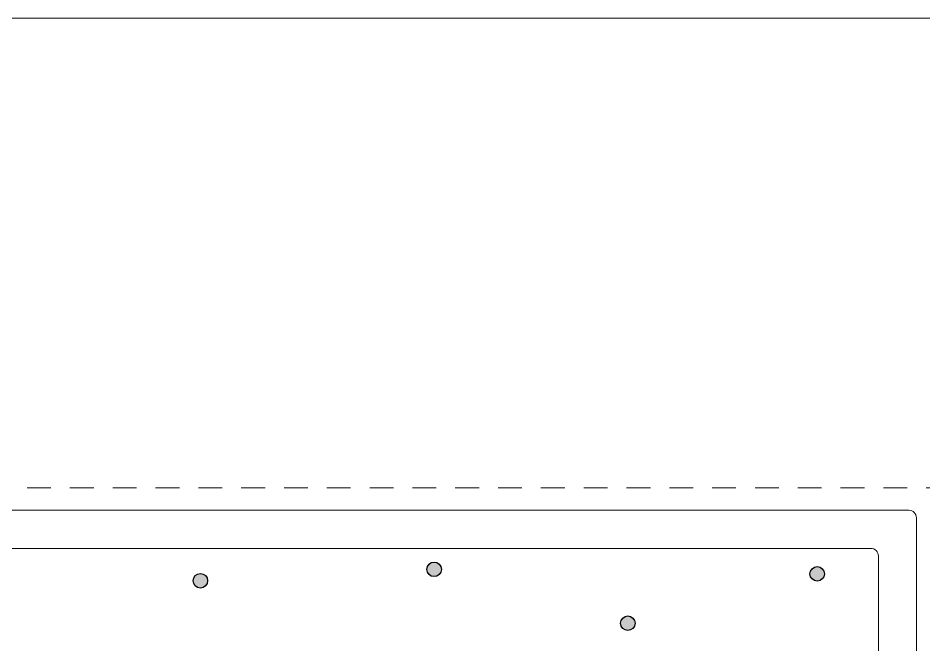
# Model space of a CAD drawing. Header units: metres. Extents: x 14 to 2416, y -346 to 476.
# Drawn here: x 139.704 to 144.464, y -131.852 to -128.559 of the extents above; entities that cross this region are included whole.
import ezdxf

# ---------------------------------------------------------------- set-up
doc = ezdxf.new("R2010")
doc.units = ezdxf.units.M
doc.linetypes.add('0', pattern=[0])
doc.linetypes.add('HIDDEN2', pattern=[0.1875, 0.125, -0.0625])
doc.layers.get('0').update_dxf_attribs({"linetype": '0', "lineweight": 20})
doc.layers.get('Defpoints').update_dxf_attribs({"color": 6})
for name, color, linetype, lineweight in [('A-ANNO-TEXT', 20, 'Continuous', 13), ('baños', 251, 'Continuous', 0), ('muros bajitos', 252, 'Continuous', 5)]:
    doc.layers.add(name, color=color, linetype=linetype, lineweight=lineweight)
doc.layers.add('MAVA Luminarias', color=1, linetype='Continuous')
doc.layers.add('Techos 1', color=7, linetype='HIDDEN2', lineweight=9, true_color=0x42391a)
doc.styles.get("Standard").update_dxf_attribs({"font": 'arial.ttf', "height": 0.1875})

# ---------------------------------------------------------------- blocks, each defined once
blk = doc.blocks.new('PL BASE 2N NASAS 09')
at = {"layer": 'muros bajitos'}
for p, q in [((169.956, -4.4291), (162.7398, -4.4291)), ((169.996, -5.2117), (169.996, -4.4691)), ((169.756, -4.6291), (162.9398, -4.6291)), ((169.796, -5.2117), (169.796, -4.6691))]:
    blk.add_line(p, q, dxfattribs=at)
for centre, start in [((169.956, -4.4691), 360), ((169.756, -4.6691), 0)]:
    blk.add_arc(centre, 0.04, start, 90, dxfattribs=at)
at = {"layer": 'Techos 1'}
blk.add_line((157.4475, -4.3117), (185.4975, -4.3117), dxfattribs=at)
at = {"layer": 'baños', "linetype": 'Continuous', "flags": 8}
for tag, p in [('MODELNUMBER', (167.1329, -5.6306, 0)), ('TRADENAME', (167.1329, -5.6307, 0)), ('PRODUCT', (167.1329, -5.6307, 0)), ('MATERIAL', (167.1329, -5.6307, 0)), ('MODELNUMBER', (168.3076, -5.6306, 0)), ('TRADENAME', (168.3076, -5.6307, 0)), ('PRODUCT', (168.3076, -5.6307, 0)), ('MATERIAL', (168.3076, -5.6307, 0))]:
    blk.add_attdef(tag, p, '', height=0.0000254, rotation=180.0001, dxfattribs=at)
at = {"layer": 'baños', "linetype": 'Continuous'}
for tag, p, rotation in [('MATERIAL', (169.243, -19.7063), 180.0001), ('PRODUCT', (169.243, -19.7064), 180.0001), ('MATERIAL', (169.9524, -19.7063), 179.9999), ('PRODUCT', (169.9524, -19.7064), 179.9999), ('MODELNUMBER', (169.2428, -19.7065), 180.0001), ('TRADENAME', (169.2428, -19.7064), 180.0001), ('MODELNUMBER', (169.9524, -19.7065), 179.9999), ('TRADENAME', (169.9524, -19.7064), 179.9999)]:
    blk.add_attdef(tag, p, '', height=0.0000254, rotation=rotation, dxfattribs=at)
blk = doc.blocks.new('PL MUEBLES 2N NASAS 09')
blk.add_blockref('PL BASE 2N NASAS 09', (49.9143, 62.717))
blk = doc.blocks.new('A$C595364de')
blk.add_blockref('PL MUEBLES 2N NASAS 09', (-199.5618, -36.6052))
blk = doc.blocks.new('piso')
at = {"layer": 'MAVA Luminarias', "transparency": 33554687}
blk.add_hatch(color=6, dxfattribs=at).paths.add_polyline_path([(513802.9217, 2035255.1736, 1), (513803.034, 2035255.1736, 1)])
at = {"layer": 'MAVA Luminarias', "color": 6, "transparency": 33554687}
blk.add_circle((513802.9779, 2035255.1736), 0.0562, dxfattribs=at)

msp = doc.modelspace()

# ---------------------------------------------------------------- linework, layer by layer
at = {"layer": 'Defpoints', "lineweight": 13}
msp.add_lwpolyline([(113.19, -128.5594), (169.4881, -128.5594), (169.4881, -169.3484), (113.19, -169.3484)], close=True, dxfattribs=at)
msp.add_lwpolyline([(113.19, -128.5594), (169.4881, -128.5594), (169.4881, -169.3484), (113.19, -169.3484)], close=True, dxfattribs=at)

# ---------------------------------------------------------------- block references
at = {"layer": 'A-ANNO-TEXT'}
msp.add_blockref('A$C595364de', (124.0766, -152.828), dxfattribs=at)
msp.add_blockref('A$C595364de', (124.0766, -152.828), dxfattribs=at)
at = {"layer": 'MAVA Luminarias', "xscale": 0.6780394422585752, "yscale": 0.6780394422585752, "zscale": 0.6780394422585752}
for p in [(-348236.7942, -1380114.7381), (-348236.7942, -1380114.7381), (-348234.7811, -1380114.7618), (-348234.7811, -1380114.7618), (-348238.0227, -1380114.7982), (-348238.0227, -1380114.7982), (-348235.7762, -1380115.0212), (-348235.7762, -1380115.0212)]:
    msp.add_blockref('piso', p, dxfattribs=at)

doc.saveas('drawing.dxf')
